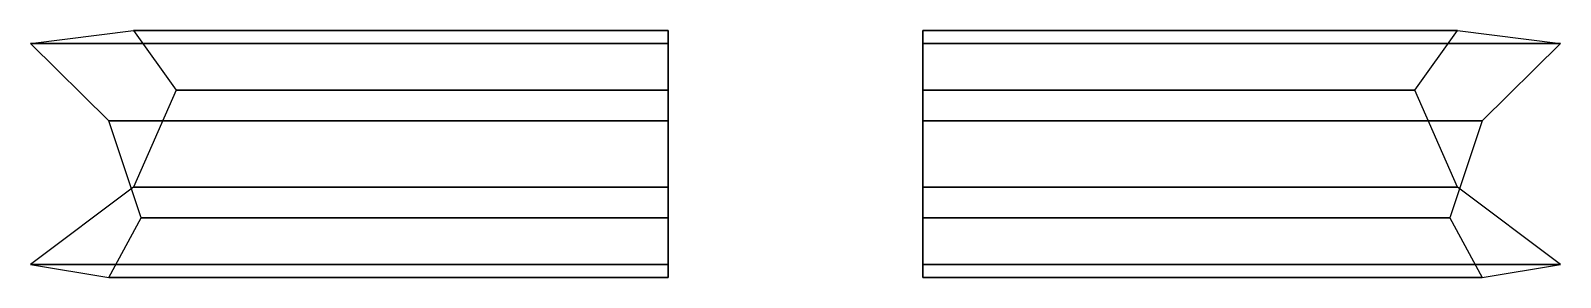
# Model space of a CAD drawing. Extents: x -0.5 to 0.5, y 2.59 to 3.44.
# Drawn here: x -0.3 to 0.3, y 3.342 to 3.438 of the extents above.
import ezdxf

# ---------------------------------------------------------------- set-up
doc = ezdxf.new("R2010")
doc.units = 0
doc.layers.add('C2', color=7, linetype='CONTINUOUS')

msp = doc.modelspace()

# ---------------------------------------------------------------- linework, layer by layer
at = {"layer": 'C2'}
for points in [[(-0.05, 3.4383, 3.4103), (-0.05, 3.4333, 3.37236), (-0.3, 3.4333, 3.37236), (-0.25967, 3.4383, 3.4103)], [(-0.05, 3.415, 3.44066), (-0.05, 3.4383, 3.4103), (-0.25967, 3.4383, 3.4103), (-0.24296, 3.415, 3.44066)], [(0.05, 3.4333, 3.37236), (0.05, 3.4383, 3.4103), (0.25967, 3.4383, 3.4103), (0.3, 3.4333, 3.37236)], [(0.05, 3.4383, 3.4103), (0.05, 3.415, 3.44066), (0.24296, 3.415, 3.44066), (0.25967, 3.4383, 3.4103)], [(-0.05, 3.4333, 3.37236), (-0.05, 3.40294, 3.34906), (-0.26936, 3.40294, 3.34906), (-0.3, 3.4333, 3.37236)], [(0.05, 3.40294, 3.34906), (0.05, 3.4333, 3.37236), (0.3, 3.4333, 3.37236), (0.26936, 3.40294, 3.34906)], [(-0.05, 3.37706, 3.44565), (-0.05, 3.415, 3.44066), (-0.24296, 3.415, 3.44066), (-0.25967, 3.37706, 3.44565)], [(0.05, 3.415, 3.44066), (0.05, 3.37706, 3.44565), (0.25967, 3.37706, 3.44565), (0.24296, 3.415, 3.44066)], [(-0.05, 3.40294, 3.34906), (-0.05, 3.365, 3.35406), (-0.25667, 3.365, 3.35406), (-0.26936, 3.40294, 3.34906)], [(0.05, 3.365, 3.35406), (0.05, 3.40294, 3.34906), (0.26936, 3.40294, 3.34906), (0.25667, 3.365, 3.35406)], [(-0.05, 3.3467, 3.42236), (-0.05, 3.37706, 3.44565), (-0.25967, 3.37706, 3.44565), (-0.3, 3.3467, 3.42236)], [(0.05, 3.37706, 3.44565), (0.05, 3.3467, 3.42236), (0.3, 3.3467, 3.42236), (0.25967, 3.37706, 3.44565)], [(-0.05, 3.365, 3.35406), (-0.05, 3.3417, 3.38442), (-0.26936, 3.3417, 3.38442), (-0.25667, 3.365, 3.35406)], [(0.05, 3.3417, 3.38442), (0.05, 3.365, 3.35406), (0.25667, 3.365, 3.35406), (0.26936, 3.3417, 3.38442)], [(-0.05, 3.3417, 3.38442), (-0.05, 3.3467, 3.42236), (-0.3, 3.3467, 3.42236), (-0.26936, 3.3417, 3.38442)], [(0.05, 3.3467, 3.42236), (0.05, 3.3417, 3.38442), (0.26936, 3.3417, 3.38442), (0.3, 3.3467, 3.42236)]]:
    msp.add_3dface(points, dxfattribs=at)

doc.saveas('drawing.dxf')
